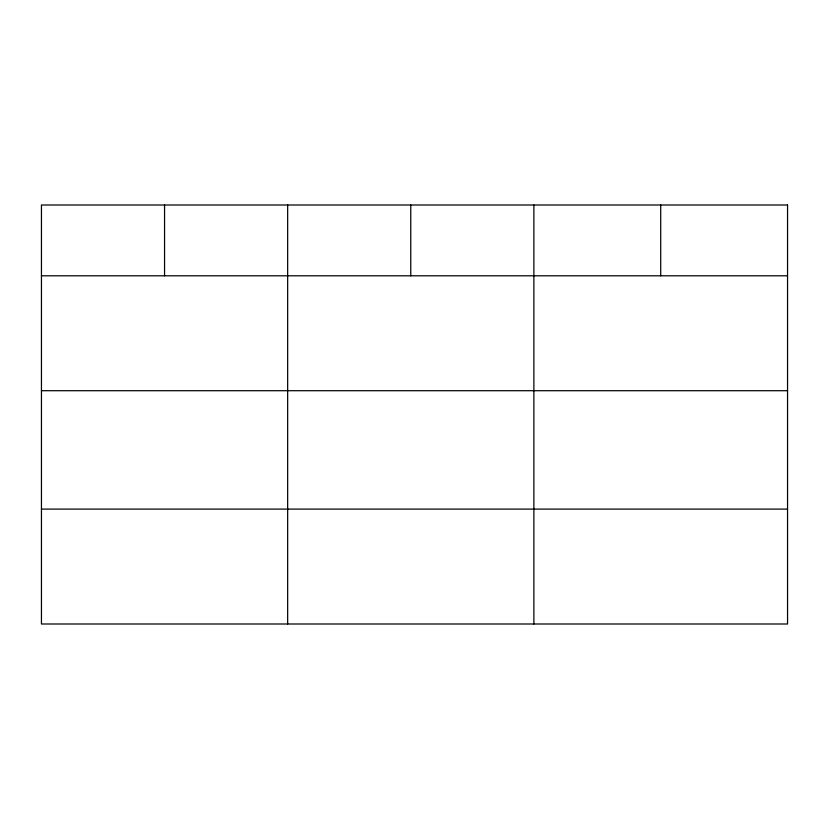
<?xml version="1.0" encoding="UTF-8"?>
<svg xmlns="http://www.w3.org/2000/svg" width="829" height="829" viewBox="0 0 829 829"><rect width="100%" height="100%" fill="white"/><g stroke="black" fill="none" stroke-linecap="round" stroke-linejoin="round"><path stroke-width="1.24" d="M41.45 275.798L787.55 275.798M41.45 390.708L787.55 390.708M41.45 509.099L787.55 509.099M660.713 205.001L660.713 275.798M533.876 205.001L533.876 623.999M410.769 205.001L410.769 275.798M287.663 205.001L287.663 623.999M164.556 205.001L164.556 275.798M787.55 205.001L41.45 205.001L41.45 623.999L787.55 623.999L787.55 205.001"/></g></svg>
